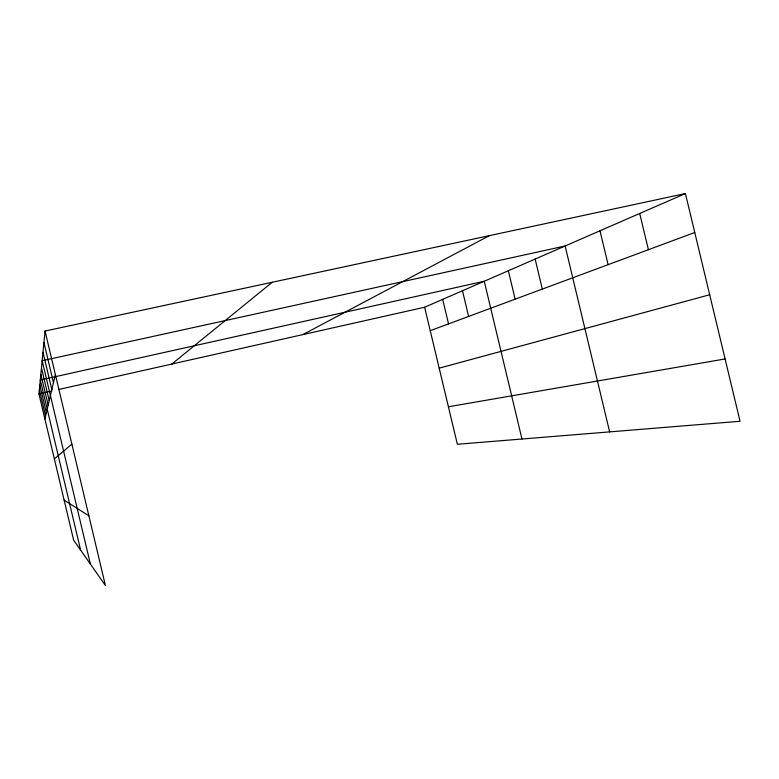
<?xml version="1.0" encoding="UTF-8"?>
<svg xmlns="http://www.w3.org/2000/svg" width="779" height="779" viewBox="0 0 779 779"><rect width="100%" height="100%" fill="white"/><g stroke="black" fill="none" stroke-linecap="round" stroke-linejoin="round"><path stroke-width="1.17" d="M45.046 331.046L105.389 585.448L73.635 540.168L38.95 393.911L45.046 331.046L685.413 193.552L740.05 421.273L457.361 444.273L424.643 307.238L685.413 193.552M44.88 418.936L55.367 374.553M54.364 458.928L71.863 444.108M171.818 364.056L272.241 282.261M302.827 334.61L489.378 235.648M430.242 330.686L694.751 232.502M439.19 368.155L709.698 294.764M38.95 393.911L51.911 391M58.98 389.412L424.643 307.238M448.412 406.774L725.093 358.953M64.141 500.147L88.874 515.805M639.715 213.475L648.41 249.708M599.996 230.798L608.107 264.665M609.636 431.887L565.126 245.989L42.163 360.745L90.383 564.045M535.144 259.066L542.33 289.077M508.346 270.741L515.143 299.165M521.969 439.015L484.256 281.248L40.294 380.035L80.646 550.159M462.473 290.742L468.617 316.44M442.696 299.37L448.548 323.889M43.936 342.478L53.459 382.625M42.991 352.264L51.823 389.539M41.462 367.961L49.213 400.61M40.849 374.348L48.142 405.119M39.797 385.138L46.351 412.743M39.359 389.734L45.581 415.986"/></g></svg>
